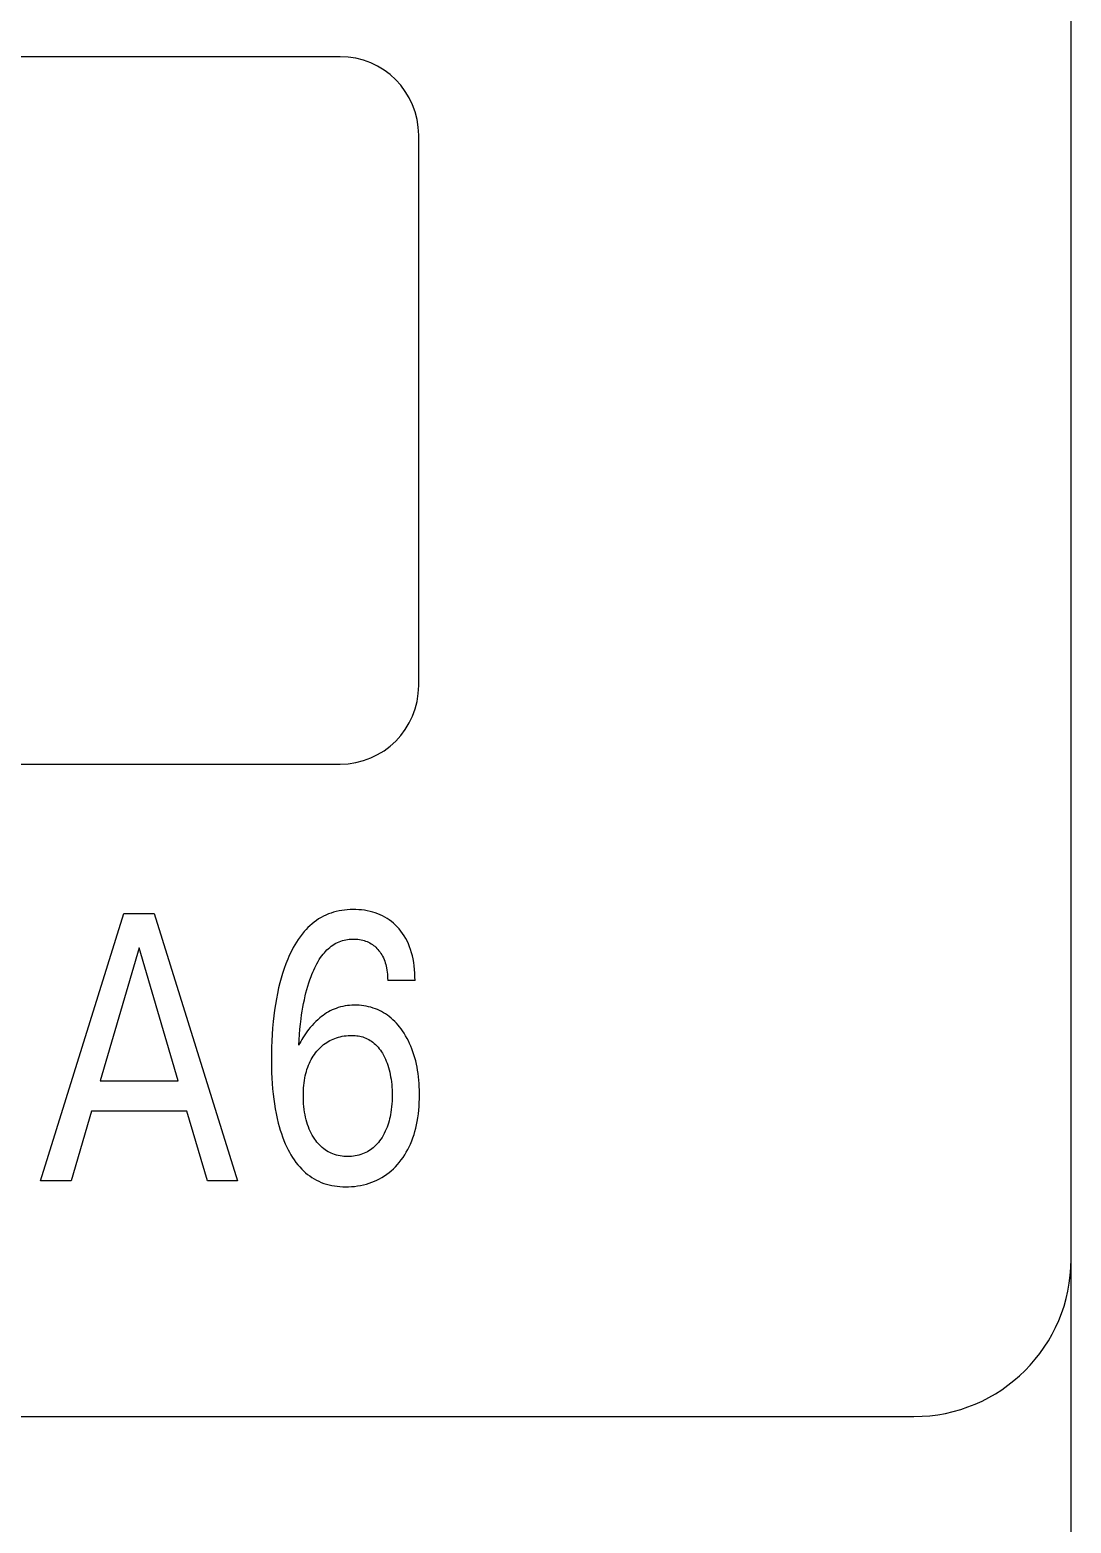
# Model space of a CAD drawing. Extents: x 0 to 420, y 0 to 297.
# Drawn here: x 201.67 to 208.3, y 185.49 to 194.99 of the extents above; entities that cross this region are included whole.
import ezdxf

# ---------------------------------------------------------------- set-up
doc = ezdxf.new("R2010")
doc.units = 0
doc.header["$LTSCALE"] = 23.1
doc.layers.add('10000_FRONT', color=7, linetype='CONTINUOUS')

msp = doc.modelspace()

# ---------------------------------------------------------------- linework, layer by layer
at = {"layer": '10000_FRONT', "color": 7, "linetype": 'CONTINUOUS'}
for p, q in [((208.2976, 164.6727), (208.2976, 252.6727)), ((203.6476, 194.8227), (196.1476, 194.8227)), ((204.1476, 190.8227), (204.1476, 194.3227)), ((196.1476, 190.3227), (203.6476, 190.3227)), ((201.741, 187.6727), (202.2712, 189.3727)), ((202.2712, 189.3727), (202.4653, 189.3727)), ((202.4653, 189.3727), (202.9955, 187.6727)), ((203.4826, 189.3174), (203.469, 189.3064)), ((203.4967, 189.3279), (203.4826, 189.3174)), ((203.5112, 189.3377), (203.4967, 189.3279)), ((203.5262, 189.3468), (203.5112, 189.3377)), ((203.5415, 189.3551), (203.5262, 189.3468)), ((203.5572, 189.3628), (203.5415, 189.3551)), ((203.5733, 189.3696), (203.5572, 189.3628)), ((203.5898, 189.3757), (203.5733, 189.3696)), ((203.6066, 189.381), (203.5898, 189.3757)), ((203.6236, 189.3855), (203.6066, 189.381)), ((203.6408, 189.3893), (203.6236, 189.3855)), ((203.6582, 189.3923), (203.6408, 189.3893)), ((203.6757, 189.3947), (203.6582, 189.3923)), ((203.6932, 189.3965), (203.6757, 189.3947)), ((203.7109, 189.3975), (203.6932, 189.3965)), ((203.7285, 189.398), (203.7109, 189.3975)), ((203.7471, 189.3978), (203.7285, 189.398)), ((203.7657, 189.3969), (203.7471, 189.3978)), ((203.7841, 189.3953), (203.7657, 189.3969)), ((203.8025, 189.3929), (203.7841, 189.3953)), ((203.8207, 189.3897), (203.8025, 189.3929)), ((203.8388, 189.3858), (203.8207, 189.3897)), ((203.8551, 189.3815), (203.8388, 189.3858)), ((203.8712, 189.3765), (203.8551, 189.3815)), ((203.8871, 189.3708), (203.8712, 189.3765)), ((203.9026, 189.3643), (203.8871, 189.3708)), ((203.9179, 189.3572), (203.9026, 189.3643)), ((203.9328, 189.3492), (203.9179, 189.3572)), ((203.9469, 189.3407), (203.9328, 189.3492)), ((203.9606, 189.3315), (203.9469, 189.3407)), ((203.9738, 189.3216), (203.9606, 189.3315)), ((203.9865, 189.3111), (203.9738, 189.3216)), ((203.3933, 189.225), (203.3814, 189.2082)), ((203.4058, 189.2413), (203.3933, 189.225)), ((203.419, 189.2571), (203.4058, 189.2413)), ((203.4308, 189.2701), (203.419, 189.2571)), ((203.443, 189.2827), (203.4308, 189.2701)), ((203.4558, 189.2948), (203.443, 189.2827)), ((203.469, 189.3064), (203.4558, 189.2948)), ((203.9988, 189.3), (203.9865, 189.3111)), ((204.0104, 189.2883), (203.9988, 189.3)), ((204.0228, 189.2747), (204.0104, 189.2883)), ((204.0345, 189.2604), (204.0228, 189.2747)), ((204.0454, 189.2455), (204.0345, 189.2604)), ((204.0556, 189.2301), (204.0454, 189.2455)), ((204.065, 189.2142), (204.0556, 189.2301)), ((202.3692, 189.1534), (202.122, 188.3088)), ((202.6173, 188.3088), (202.3692, 189.1534)), ((203.3399, 189.1372), (203.3308, 189.1187)), ((203.3494, 189.1555), (203.3399, 189.1372)), ((203.3595, 189.1734), (203.3494, 189.1555)), ((203.3702, 189.191), (203.3595, 189.1734)), ((203.3814, 189.2082), (203.3702, 189.191)), ((203.5396, 189.1135), (203.5473, 189.1228)), ((203.5473, 189.1228), (203.5553, 189.1318)), ((203.5553, 189.1318), (203.5637, 189.1404)), ((203.5637, 189.1404), (203.5724, 189.1488)), ((203.5724, 189.1488), (203.5814, 189.1567)), ((203.5814, 189.1567), (203.5908, 189.1642)), ((203.5908, 189.1642), (203.6005, 189.1711)), ((203.6005, 189.1711), (203.6105, 189.1776)), ((203.6105, 189.1776), (203.6209, 189.1835)), ((203.6209, 189.1835), (203.6308, 189.1885)), ((203.6308, 189.1885), (203.641, 189.1929)), ((203.641, 189.1929), (203.6515, 189.1968)), ((203.6515, 189.1968), (203.6622, 189.2002)), ((203.6622, 189.2002), (203.673, 189.2031)), ((203.673, 189.2031), (203.684, 189.2055)), ((203.684, 189.2055), (203.695, 189.2074)), ((203.695, 189.2074), (203.7062, 189.2087)), ((203.7062, 189.2087), (203.7173, 189.2096)), ((203.7173, 189.2096), (203.7285, 189.21)), ((203.7285, 189.21), (203.7391, 189.2099)), ((203.7391, 189.2099), (203.7497, 189.2094)), ((203.7497, 189.2094), (203.7602, 189.2084)), ((203.7602, 189.2084), (203.7707, 189.207)), ((203.7707, 189.207), (203.7811, 189.2051)), ((203.7811, 189.2051), (203.7914, 189.2027)), ((203.7914, 189.2027), (203.8007, 189.2)), ((203.8007, 189.2), (203.8098, 189.197)), ((203.8098, 189.197), (203.8188, 189.1936)), ((203.8188, 189.1936), (203.8277, 189.1897)), ((203.8277, 189.1897), (203.8363, 189.1853)), ((203.8363, 189.1853), (203.8446, 189.1806)), ((203.8446, 189.1806), (203.8526, 189.1754)), ((203.8526, 189.1754), (203.8604, 189.1698)), ((203.8604, 189.1698), (203.8678, 189.1638)), ((203.8678, 189.1638), (203.8749, 189.1574)), ((203.8749, 189.1574), (203.8818, 189.1508)), ((203.8818, 189.1508), (203.8883, 189.1438)), ((203.8883, 189.1438), (203.895, 189.1357)), ((203.895, 189.1357), (203.9014, 189.1274)), ((203.9014, 189.1274), (203.9074, 189.1188)), ((204.0736, 189.198), (204.065, 189.2142)), ((204.0821, 189.1799), (204.0736, 189.198)), ((204.0896, 189.1613), (204.0821, 189.1799)), ((204.0963, 189.1425), (204.0896, 189.1613)), ((204.1021, 189.1233), (204.0963, 189.1425)), ((204.1072, 189.1039), (204.1021, 189.1233)), ((203.3023, 189.0516), (203.2915, 189.0217)), ((203.3141, 189.0811), (203.3023, 189.0516)), ((203.3222, 189.1), (203.3141, 189.0811)), ((203.3308, 189.1187), (203.3222, 189.1)), ((203.4797, 189.0131), (203.486, 189.0267)), ((203.486, 189.0267), (203.4926, 189.0402)), ((203.4926, 189.0402), (203.4997, 189.0534)), ((203.4997, 189.0534), (203.5071, 189.0664)), ((203.5071, 189.0664), (203.515, 189.0792)), ((203.515, 189.0792), (203.5234, 189.0918)), ((203.5234, 189.0918), (203.5322, 189.104)), ((203.5322, 189.104), (203.5396, 189.1135)), ((203.9074, 189.1188), (203.9129, 189.1099)), ((203.9129, 189.1099), (203.918, 189.1008)), ((203.918, 189.1008), (203.9227, 189.0914)), ((203.9227, 189.0914), (203.9274, 189.0809)), ((203.9274, 189.0809), (203.9315, 189.0703)), ((203.9315, 189.0703), (203.9351, 189.0594)), ((203.9351, 189.0594), (203.9383, 189.0484)), ((203.9383, 189.0484), (203.9411, 189.0372)), ((203.9411, 189.0372), (203.9434, 189.0259)), ((204.1115, 189.0843), (204.1072, 189.1039)), ((204.1156, 189.0616), (204.1115, 189.0843)), ((204.1188, 189.0388), (204.1156, 189.0616)), ((204.1212, 189.0158), (204.1188, 189.0388)), ((203.2725, 188.9612), (203.2642, 188.9306)), ((203.2815, 188.9916), (203.2725, 188.9612)), ((203.2915, 189.0217), (203.2815, 188.9916)), ((203.4484, 188.9308), (203.4552, 188.9512)), ((203.4552, 188.9512), (203.4626, 188.9715)), ((203.4626, 188.9715), (203.468, 188.9855)), ((203.468, 188.9855), (203.4737, 188.9994)), ((203.4737, 188.9994), (203.4797, 189.0131)), ((203.9434, 189.0259), (203.9456, 189.0129)), ((203.9456, 189.0129), (203.9474, 188.9998)), ((203.9474, 188.9998), (203.9487, 188.9866)), ((203.9487, 188.9866), (203.9496, 188.9735)), ((203.9496, 188.9735), (203.9501, 188.9604)), ((203.9501, 188.9604), (203.9503, 188.9474)), ((204.1242, 188.9474), (203.9503, 188.9474)), ((204.1229, 188.9929), (204.1212, 189.0158)), ((204.1238, 188.9701), (204.1229, 188.9929)), ((204.1242, 188.9474), (204.1238, 188.9701)), ((203.2489, 188.8645), (203.242, 188.8289)), ((203.2566, 188.8998), (203.2489, 188.8645)), ((203.2642, 188.9306), (203.2566, 188.8998)), ((203.4201, 188.824), (203.4255, 188.848)), ((203.4255, 188.848), (203.4306, 188.8689)), ((203.4306, 188.8689), (203.4361, 188.8897)), ((203.4361, 188.8897), (203.442, 188.9103)), ((203.442, 188.9103), (203.4484, 188.9308)), ((203.2307, 188.7574), (203.2261, 188.7214)), ((203.236, 188.7932), (203.2307, 188.7574)), ((203.242, 188.8289), (203.236, 188.7932)), ((203.4028, 188.7271), (203.4065, 188.7514)), ((203.4065, 188.7514), (203.4106, 188.7757)), ((203.4106, 188.7757), (203.4151, 188.7999)), ((203.4151, 188.7999), (203.4201, 188.824)), ((203.5733, 188.7465), (203.5618, 188.7397)), ((203.5851, 188.7529), (203.5733, 188.7465)), ((203.5972, 188.7589), (203.5851, 188.7529)), ((203.6094, 188.7643), (203.5972, 188.7589)), ((203.6219, 188.7692), (203.6094, 188.7643)), ((203.6359, 188.7739), (203.6219, 188.7692)), ((203.65, 188.778), (203.6359, 188.7739)), ((203.6644, 188.7815), (203.65, 188.778)), ((203.6789, 188.7843), (203.6644, 188.7815)), ((203.6936, 188.7865), (203.6789, 188.7843)), ((203.7083, 188.7881), (203.6936, 188.7865)), ((203.7231, 188.7891), (203.7083, 188.7881)), ((203.7379, 188.7895), (203.7231, 188.7891)), ((203.7532, 188.7894), (203.7379, 188.7895)), ((203.7684, 188.7887), (203.7532, 188.7894)), ((203.7837, 188.7874), (203.7684, 188.7887)), ((203.7988, 188.7854), (203.7837, 188.7874)), ((203.8138, 188.7828), (203.7988, 188.7854)), ((203.8287, 188.7796), (203.8138, 188.7828)), ((203.8434, 188.7758), (203.8287, 188.7796)), ((203.858, 188.7713), (203.8434, 188.7758)), ((203.8717, 188.7664), (203.858, 188.7713)), ((203.8852, 188.761), (203.8717, 188.7664)), ((203.8984, 188.7549), (203.8852, 188.761)), ((203.9114, 188.7484), (203.8984, 188.7549)), ((203.9241, 188.7412), (203.9114, 188.7484)), ((203.2222, 188.6854), (203.2185, 188.6442)), ((203.2261, 188.7214), (203.2222, 188.6854)), ((203.392, 188.6358), (203.3955, 188.6693)), ((203.3955, 188.6693), (203.3995, 188.7027)), ((203.3995, 188.7027), (203.4028, 188.7271)), ((203.458, 188.6473), (203.4472, 188.6339)), ((203.4691, 188.6603), (203.458, 188.6473)), ((203.4807, 188.6729), (203.4691, 188.6603)), ((203.4928, 188.6851), (203.4807, 188.6729)), ((203.5053, 188.6969), (203.4928, 188.6851)), ((203.5182, 188.7081), (203.5053, 188.6969)), ((203.5287, 188.7166), (203.5182, 188.7081)), ((203.5394, 188.7247), (203.5287, 188.7166)), ((203.5505, 188.7324), (203.5394, 188.7247)), ((203.5618, 188.7397), (203.5505, 188.7324)), ((203.9364, 188.7336), (203.9241, 188.7412)), ((203.9485, 188.7254), (203.9364, 188.7336)), ((203.9601, 188.7167), (203.9485, 188.7254)), ((203.9722, 188.7069), (203.9601, 188.7167)), ((203.9837, 188.6965), (203.9722, 188.7069)), ((203.9949, 188.6857), (203.9837, 188.6965)), ((204.0056, 188.6745), (203.9949, 188.6857)), ((204.0159, 188.6628), (204.0056, 188.6745)), ((204.0258, 188.6507), (204.0159, 188.6628)), ((204.0352, 188.6384), (204.0258, 188.6507)), ((203.2133, 188.5617), (203.2118, 188.5204)), ((203.2155, 188.603), (203.2133, 188.5617)), ((203.2185, 188.6442), (203.2155, 188.603)), ((203.3846, 188.5353), (203.3866, 188.5688)), ((203.3866, 188.5688), (203.3891, 188.6023)), ((203.3891, 188.6023), (203.392, 188.6358)), ((203.3968, 188.5587), (203.3905, 188.5471)), ((203.4037, 188.5707), (203.3968, 188.5587)), ((203.4109, 188.5824), (203.4037, 188.5707)), ((203.4187, 188.5945), (203.4109, 188.5824)), ((203.4269, 188.6064), (203.4187, 188.5945)), ((203.4368, 188.6203), (203.4269, 188.6064)), ((203.4472, 188.6339), (203.4368, 188.6203)), ((203.5523, 188.5456), (203.5622, 188.5523)), ((203.5622, 188.5523), (203.5721, 188.5585)), ((203.5721, 188.5585), (203.5824, 188.5641)), ((203.5824, 188.5641), (203.5928, 188.5694)), ((203.5928, 188.5694), (203.6036, 188.5741)), ((203.6036, 188.5741), (203.6145, 188.5784)), ((203.6145, 188.5784), (203.6255, 188.5823)), ((203.6255, 188.5823), (203.6367, 188.5857)), ((203.6367, 188.5857), (203.6489, 188.5888)), ((203.6489, 188.5888), (203.6612, 188.5914)), ((203.6612, 188.5914), (203.6736, 188.5935)), ((203.6736, 188.5935), (203.6861, 188.5951)), ((203.6861, 188.5951), (203.6986, 188.5961)), ((203.6986, 188.5961), (203.7112, 188.5967)), ((203.7112, 188.5967), (203.7238, 188.5968)), ((203.7238, 188.5968), (203.7336, 188.5965)), ((203.7336, 188.5965), (203.7434, 188.5959)), ((203.7434, 188.5959), (203.7532, 188.5949)), ((203.7532, 188.5949), (203.7629, 188.5936)), ((203.7629, 188.5936), (203.7725, 188.5919)), ((203.7725, 188.5919), (203.7821, 188.5898)), ((203.7821, 188.5898), (203.7915, 188.5872)), ((203.7915, 188.5872), (203.8008, 188.5842)), ((203.8008, 188.5842), (203.8107, 188.5803)), ((203.8107, 188.5803), (203.8205, 188.5759)), ((203.8205, 188.5759), (203.83, 188.571)), ((203.83, 188.571), (203.8392, 188.5655)), ((203.8392, 188.5655), (203.8481, 188.5596)), ((203.8481, 188.5596), (203.8567, 188.5532)), ((203.8567, 188.5532), (203.865, 188.5464)), ((204.0443, 188.6257), (204.0352, 188.6384)), ((204.0545, 188.6103), (204.0443, 188.6257)), ((204.0642, 188.5945), (204.0545, 188.6103)), ((204.0733, 188.5784), (204.0642, 188.5945)), ((204.0819, 188.562), (204.0733, 188.5784)), ((204.0899, 188.5454), (204.0819, 188.562)), ((203.2109, 188.4791), (203.2107, 188.4377)), ((203.2118, 188.5204), (203.2109, 188.4791)), ((203.3905, 188.5471), (203.3846, 188.5353)), ((203.4701, 188.4545), (203.477, 188.4655)), ((203.477, 188.4655), (203.4843, 188.4762)), ((203.4843, 188.4762), (203.492, 188.4866)), ((203.492, 188.4866), (203.5002, 188.4968)), ((203.5002, 188.4968), (203.508, 188.5058)), ((203.508, 188.5058), (203.5162, 188.5145)), ((203.5162, 188.5145), (203.5247, 188.5228)), ((203.5247, 188.5228), (203.5336, 188.5308)), ((203.5336, 188.5308), (203.5428, 188.5384)), ((203.5428, 188.5384), (203.5523, 188.5456)), ((203.865, 188.5464), (203.8736, 188.5385)), ((203.8736, 188.5385), (203.8817, 188.5302)), ((203.8817, 188.5302), (203.8895, 188.5215)), ((203.8895, 188.5215), (203.8968, 188.5124)), ((203.8968, 188.5124), (203.9037, 188.5031)), ((203.9037, 188.5031), (203.9103, 188.4934)), ((203.9103, 188.4934), (203.9165, 188.4835)), ((203.9165, 188.4835), (203.9234, 188.4715)), ((203.9234, 188.4715), (203.9298, 188.4593)), ((203.9298, 188.4593), (203.9358, 188.4468)), ((204.0974, 188.5285), (204.0899, 188.5454)), ((204.1043, 188.5114), (204.0974, 188.5285)), ((204.1112, 188.4925), (204.1043, 188.5114)), ((204.1175, 188.4734), (204.1112, 188.4925)), ((204.1232, 188.4541), (204.1175, 188.4734)), ((203.2107, 188.4377), (203.2112, 188.3947)), ((203.2112, 188.3947), (203.2121, 188.3603)), ((203.4293, 188.3539), (203.4329, 188.3674)), ((203.4329, 188.3674), (203.437, 188.3808)), ((203.437, 188.3808), (203.4416, 188.3941)), ((203.4416, 188.3941), (203.4466, 188.4072)), ((203.4466, 188.4072), (203.4521, 188.4201)), ((203.4521, 188.4201), (203.4577, 188.4318)), ((203.4577, 188.4318), (203.4637, 188.4432)), ((203.4637, 188.4432), (203.4701, 188.4545)), ((203.9358, 188.4468), (203.9413, 188.4341)), ((203.9413, 188.4341), (203.9463, 188.4213)), ((203.9463, 188.4213), (203.9509, 188.4083)), ((203.9509, 188.4083), (203.9555, 188.3937)), ((203.9555, 188.3937), (203.9596, 188.379)), ((203.9596, 188.379), (203.9633, 188.3642)), ((203.9633, 188.3642), (203.9665, 188.3492)), ((204.1283, 188.4347), (204.1232, 188.4541)), ((204.1328, 188.4151), (204.1283, 188.4347)), ((204.1368, 188.3954), (204.1328, 188.4151)), ((204.1403, 188.3756), (204.1368, 188.3954)), ((204.1435, 188.3548), (204.1403, 188.3756)), ((202.122, 188.3088), (202.6173, 188.3088)), ((203.2121, 188.3603), (203.2135, 188.3259)), ((203.2135, 188.3259), (203.2155, 188.2915)), ((203.2155, 188.2915), (203.2182, 188.2571)), ((203.4154, 188.2636), (203.4167, 188.2794)), ((203.4167, 188.2794), (203.4184, 188.2951)), ((203.4184, 188.2951), (203.4206, 188.3108)), ((203.4206, 188.3108), (203.4233, 188.3265)), ((203.4233, 188.3265), (203.4261, 188.3402)), ((203.4261, 188.3402), (203.4293, 188.3539)), ((203.9665, 188.3492), (203.9692, 188.3342)), ((203.9692, 188.3342), (203.9716, 188.3191)), ((203.9716, 188.3191), (203.9738, 188.302)), ((203.9738, 188.302), (203.9756, 188.2849)), ((203.9756, 188.2849), (203.9769, 188.2677)), ((203.9769, 188.2677), (203.9778, 188.2505)), ((204.1461, 188.3339), (204.1435, 188.3548)), ((204.1482, 188.313), (204.1461, 188.3339)), ((204.1499, 188.292), (204.1482, 188.313)), ((204.1511, 188.271), (204.1499, 188.292)), ((204.1519, 188.25), (204.1511, 188.271)), ((203.2182, 188.2571), (203.2216, 188.2229)), ((203.2216, 188.2229), (203.2252, 188.192)), ((203.2252, 188.192), (203.2295, 188.1612)), ((203.4137, 188.216), (203.4139, 188.2319)), ((203.4139, 188.198), (203.4137, 188.216)), ((203.4139, 188.2319), (203.4144, 188.2478)), ((203.4145, 188.1799), (203.4139, 188.198)), ((203.4144, 188.2478), (203.4154, 188.2636)), ((203.4155, 188.1619), (203.4145, 188.1799)), ((203.9777, 188.1795), (203.9766, 188.1613)), ((203.9783, 188.1978), (203.9777, 188.1795)), ((203.9778, 188.2505), (203.9783, 188.2333)), ((203.9783, 188.2333), (203.9785, 188.216)), ((203.9785, 188.216), (203.9783, 188.1978)), ((204.1513, 188.1699), (204.1521, 188.1942)), ((204.1523, 188.2185), (204.1519, 188.25)), ((204.1521, 188.1942), (204.1523, 188.2185)), ((202.0652, 188.116), (201.937, 187.6727)), ((202.6732, 188.116), (202.0652, 188.116)), ((202.8032, 187.6727), (202.6732, 188.116)), ((203.2295, 188.1612), (203.2345, 188.1305)), ((203.2345, 188.1305), (203.2402, 188.0999)), ((203.2402, 188.0999), (203.2468, 188.0695)), ((203.4171, 188.1438), (203.4155, 188.1619)), ((203.4191, 188.1259), (203.4171, 188.1438)), ((203.4217, 188.108), (203.4191, 188.1259)), ((203.4245, 188.0922), (203.4217, 188.108)), ((203.4277, 188.0766), (203.4245, 188.0922)), ((203.9655, 188.0797), (203.9624, 188.0663)), ((203.9681, 188.0932), (203.9655, 188.0797)), ((203.9704, 188.1068), (203.9681, 188.0932)), ((203.973, 188.1249), (203.9704, 188.1068)), ((203.9751, 188.1431), (203.973, 188.1249)), ((203.9766, 188.1613), (203.9751, 188.1431)), ((204.1421, 188.0732), (204.1454, 188.0973)), ((204.1454, 188.0973), (204.148, 188.1214)), ((204.148, 188.1214), (204.1499, 188.1456)), ((204.1499, 188.1456), (204.1513, 188.1699)), ((203.2468, 188.0695), (203.2541, 188.0393)), ((203.2541, 188.0393), (203.2602, 188.017)), ((203.2602, 188.017), (203.2668, 187.9949)), ((203.2668, 187.9949), (203.2739, 187.9729)), ((203.4315, 188.061), (203.4277, 188.0766)), ((203.4357, 188.0456), (203.4315, 188.061)), ((203.4405, 188.0303), (203.4357, 188.0456)), ((203.4459, 188.0152), (203.4405, 188.0303)), ((203.4513, 188.0017), (203.4459, 188.0152)), ((203.4572, 187.9884), (203.4513, 188.0017)), ((203.4636, 187.9753), (203.4572, 187.9884)), ((203.935, 187.9869), (203.9286, 187.9739)), ((203.9409, 188.0002), (203.935, 187.9869)), ((203.9463, 188.0136), (203.9409, 188.0002)), ((203.951, 188.0266), (203.9463, 188.0136)), ((203.9552, 188.0397), (203.951, 188.0266)), ((203.959, 188.0529), (203.9552, 188.0397)), ((203.9624, 188.0663), (203.959, 188.0529)), ((204.1178, 187.9663), (204.1238, 187.9867)), ((204.1238, 187.9867), (204.1292, 188.0074)), ((204.1292, 188.0074), (204.134, 188.0283)), ((204.134, 188.0283), (204.1381, 188.0492)), ((204.1381, 188.0492), (204.1421, 188.0732)), ((203.2739, 187.9729), (203.2816, 187.9511)), ((203.2816, 187.9511), (203.2899, 187.9295)), ((203.2899, 187.9295), (203.2988, 187.9082)), ((203.2988, 187.9082), (203.3084, 187.8871)), ((203.3084, 187.8871), (203.3168, 187.8701)), ((203.4706, 187.9625), (203.4636, 187.9753)), ((203.478, 187.9499), (203.4706, 187.9625)), ((203.4861, 187.9377), (203.478, 187.9499)), ((203.4931, 187.9279), (203.4861, 187.9377)), ((203.5005, 187.9184), (203.4931, 187.9279)), ((203.5082, 187.9092), (203.5005, 187.9184)), ((203.5164, 187.9003), (203.5082, 187.9092)), ((203.5249, 187.8918), (203.5164, 187.9003)), ((203.5338, 187.8838), (203.5249, 187.8918)), ((203.8671, 187.8907), (203.8584, 187.8829)), ((203.8754, 187.8988), (203.8671, 187.8907)), ((203.8833, 187.9074), (203.8754, 187.8988)), ((203.8909, 187.9162), (203.8833, 187.9074)), ((203.8981, 187.9254), (203.8909, 187.9162)), ((203.9061, 187.9365), (203.8981, 187.9254)), ((203.9141, 187.9487), (203.9061, 187.9365)), ((203.9216, 187.9611), (203.9141, 187.9487)), ((203.9286, 187.9739), (203.9216, 187.9611)), ((204.0782, 187.871), (204.0871, 187.8885)), ((204.0871, 187.8885), (204.0953, 187.9063)), ((204.0953, 187.9063), (204.1036, 187.926)), ((204.1036, 187.926), (204.111, 187.946)), ((204.111, 187.946), (204.1178, 187.9663)), ((203.3168, 187.8701), (203.3257, 187.8534)), ((203.3257, 187.8534), (203.335, 187.8369)), ((203.335, 187.8369), (203.3449, 187.8208)), ((203.3449, 187.8208), (203.3554, 187.805)), ((203.3554, 187.805), (203.3665, 187.7896)), ((203.5432, 187.8761), (203.5338, 187.8838)), ((203.5523, 187.8694), (203.5432, 187.8761)), ((203.5618, 187.8632), (203.5523, 187.8694)), ((203.5715, 187.8574), (203.5618, 187.8632)), ((203.5816, 187.8521), (203.5715, 187.8574)), ((203.5918, 187.8473), (203.5816, 187.8521)), ((203.6023, 187.843), (203.5918, 187.8473)), ((203.613, 187.8392), (203.6023, 187.843)), ((203.6245, 187.8358), (203.613, 187.8392)), ((203.6361, 187.833), (203.6245, 187.8358)), ((203.6479, 187.8307), (203.6361, 187.833)), ((203.6597, 187.829), (203.6479, 187.8307)), ((203.6716, 187.8278), (203.6597, 187.829)), ((203.6836, 187.8271), (203.6716, 187.8278)), ((203.6956, 187.8269), (203.6836, 187.8271)), ((203.7078, 187.8271), (203.6956, 187.8269)), ((203.7199, 187.8278), (203.7078, 187.8271)), ((203.7319, 187.829), (203.7199, 187.8278)), ((203.7439, 187.8307), (203.7319, 187.829)), ((203.7558, 187.8329), (203.7439, 187.8307)), ((203.7675, 187.8357), (203.7558, 187.8329)), ((203.7792, 187.8391), (203.7675, 187.8357)), ((203.7899, 187.8428), (203.7792, 187.8391)), ((203.8004, 187.847), (203.7899, 187.8428)), ((203.8107, 187.8518), (203.8004, 187.847)), ((203.8208, 187.857), (203.8107, 187.8518)), ((203.8306, 187.8627), (203.8208, 187.857)), ((203.8401, 187.8689), (203.8306, 187.8627)), ((203.8493, 187.8756), (203.8401, 187.8689)), ((203.8584, 187.8829), (203.8493, 187.8756)), ((204.0241, 187.7895), (204.0362, 187.8049)), ((204.0362, 187.8049), (204.0477, 187.8208)), ((204.0477, 187.8208), (204.0585, 187.8372)), ((204.0585, 187.8372), (204.0687, 187.8539)), ((204.0687, 187.8539), (204.0782, 187.871)), ((203.3665, 187.7896), (203.3781, 187.7748)), ((203.3781, 187.7748), (203.3904, 187.7604)), ((203.3904, 187.7604), (203.4034, 187.7466)), ((203.4034, 187.7466), (203.4154, 187.7348)), ((203.4154, 187.7348), (203.4279, 187.7236)), ((203.4279, 187.7236), (203.4409, 187.7129)), ((203.4409, 187.7129), (203.4544, 187.7028)), ((203.4544, 187.7028), (203.4683, 187.6933)), ((203.9138, 187.6937), (203.929, 187.7032)), ((203.929, 187.7032), (203.9441, 187.7137)), ((203.9441, 187.7137), (203.9588, 187.7248)), ((203.9588, 187.7248), (203.9729, 187.7366)), ((203.9729, 187.7366), (203.9865, 187.749)), ((203.9865, 187.749), (203.9996, 187.762)), ((203.9996, 187.762), (204.0121, 187.7755)), ((204.0121, 187.7755), (204.0241, 187.7895)), ((201.937, 187.6727), (201.741, 187.6727)), ((202.9955, 187.6727), (202.8032, 187.6727)), ((203.4683, 187.6933), (203.4826, 187.6845)), ((203.4826, 187.6845), (203.4973, 187.6763)), ((203.4973, 187.6763), (203.5124, 187.6689)), ((203.5124, 187.6689), (203.5277, 187.6622)), ((203.5277, 187.6622), (203.544, 187.6561)), ((203.544, 187.6561), (203.5606, 187.6508)), ((203.5606, 187.6508), (203.5775, 187.6463)), ((203.5775, 187.6463), (203.5945, 187.6425)), ((203.5945, 187.6425), (203.6117, 187.6395)), ((203.6117, 187.6395), (203.6291, 187.6372)), ((203.6291, 187.6372), (203.6465, 187.6356)), ((203.6465, 187.6356), (203.664, 187.6345)), ((203.664, 187.6345), (203.6815, 187.6341)), ((203.6815, 187.6341), (203.7009, 187.6343)), ((203.7009, 187.6343), (203.7201, 187.6353)), ((203.7201, 187.6353), (203.7393, 187.6369)), ((203.7393, 187.6369), (203.7584, 187.6394)), ((203.7584, 187.6394), (203.7774, 187.6426)), ((203.7774, 187.6426), (203.7962, 187.6466)), ((203.7962, 187.6466), (203.8148, 187.6514)), ((203.8148, 187.6514), (203.832, 187.6566)), ((203.832, 187.6566), (203.849, 187.6626)), ((203.849, 187.6626), (203.8656, 187.6693)), ((203.8656, 187.6693), (203.882, 187.6767)), ((203.882, 187.6767), (203.8981, 187.6848)), ((203.8981, 187.6848), (203.9138, 187.6937)), ((137.7976, 186.1727), (207.2976, 186.1727))]:
    msp.add_line(p, q, dxfattribs=at)
for centre, radius, start, end in [((203.6476, 194.3227), 0.5, 0, 90), ((203.6476, 190.8227), 0.5, 270, 360), ((207.2976, 187.1727), 1, 270, 360)]:
    msp.add_arc(centre, radius, start, end, dxfattribs=at)

doc.saveas('drawing.dxf')
